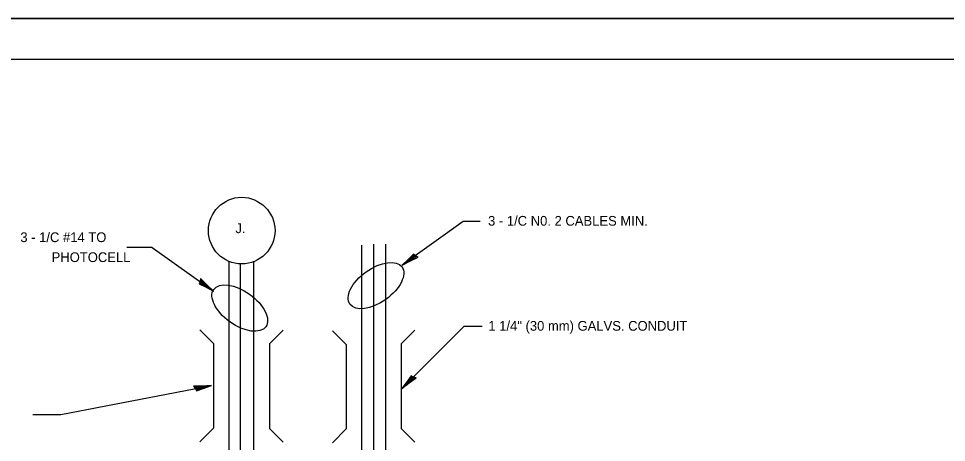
# Model space of a CAD drawing. Extents: x 58165 to 58845, y 43275 to 43715.
# Drawn here: x 58282.8 to 58511.7, y 43610.5 to 43715.1 of the extents above; entities that cross this region are included whole.
import ezdxf

# ---------------------------------------------------------------- set-up
doc = ezdxf.new("R2010")
doc.units = 0
for name, color, linetype in [('Design_EX_Roadway Notes', 7, 'Continuous'), ('Level 48', 7, 'Continuous'), ('Sheets_50 Reference Boundary', 7, 'Continuous'), ('Sheets_General Details', 7, 'Continuous'), ('Sheets_Printer Plotting Border', 7, 'Continuous'), ('Signals_PR_Detector Loop', 7, 'Continuous'), ('Signals_PR_Notes', 7, 'Continuous')]:
    doc.layers.add(name, color=color, linetype=linetype)

msp = doc.modelspace()

# ---------------------------------------------------------------- linework, layer by layer
at = {"layer": 'Design_EX_Roadway Notes'}
for p, q in [((58392.51, 43665.04), (58377.39, 43654.25)), ((58396.69, 43665.04), (58392.51, 43665.04)), ((58315.71, 43658.65), (58309.46, 43658.65)), ((58315.71, 43658.65), (58330.84, 43647.86)), ((58392.6, 43639.12), (58377.3, 43623.81)), ((58397.13, 43639.12), (58392.6, 43639.12)), ((58293.17, 43617.39), (58330.38, 43624.55)), ((58286.29, 43617.39), (58293.17, 43617.39))]:
    msp.add_line(p, q, dxfattribs=at)
for points in [[(58380.71, 43656.55), (58380.25, 43656.96), (58379.01, 43655.76), (58377.39, 43654.25), (58379.48, 43655.35), (58381.36, 43656.25), (58380.71, 43656.55), (58380.33, 43656.77), (58378.59, 43655.11), (58380.97, 43656.25), (58380.36, 43656.44), (58379.51, 43655.75), (58380.46, 43656.23)], [(58327.58, 43650.26), (58327.35, 43649.68), (58328.89, 43648.91), (58330.84, 43647.86), (58329.12, 43649.49), (58327.66, 43650.97), (58327.58, 43650.26), (58327.5, 43649.83), (58329.64, 43648.72), (58327.78, 43650.61), (58327.8, 43649.97), (58328.73, 43649.39), (58327.97, 43650.13)], [(58380.2, 43626.63), (58379.67, 43626.96), (58378.65, 43625.56), (58377.3, 43623.81), (58379.18, 43625.24), (58380.89, 43626.44), (58380.2, 43626.63), (58379.79, 43626.78), (58378.34, 43624.85), (58380.51, 43626.37), (58379.87, 43626.46), (58379.15, 43625.64), (58380.01, 43626.27)], [(58326.4, 43623.85), (58326.65, 43623.28), (58328.28, 43623.86), (58330.38, 43624.55), (58328.02, 43624.42), (58325.93, 43624.39), (58326.4, 43623.85), (58326.66, 43623.49), (58328.93, 43624.27), (58326.29, 43624.23), (58326.76, 43623.8), (58327.83, 43624.08), (58326.76, 43624.04)]]:
    msp.add_lwpolyline(points, dxfattribs=at)
for centre, major_axis in [((58370.95, 43649.21), (-6.43, -4.6)), ((58337.35, 43643.66), (6.43, -4.6))]:
    msp.add_ellipse(centre, major_axis=major_axis, ratio=0.52831, dxfattribs=at)
at = {"layer": 'Level 48'}
msp.add_lwpolyline([(58165.15, 43715.09), (58845.15, 43715.09), (58845.15, 43275.09), (58165.15, 43275.09)], close=True, dxfattribs=at)
at = {"layer": 'Sheets_50 Reference Boundary'}
msp.add_lwpolyline([(58205.15, 43705.08), (58835.15, 43705.08), (58835.15, 43305.09), (58205.15, 43305.09)], close=True, dxfattribs=at)
at = {"layer": 'Sheets_General Details'}
msp.add_line((58845.15, 43715.09), (58165.15, 43715.09), dxfattribs=at)
msp.add_lwpolyline([(58205.15, 43705.09), (58835.15, 43705.09), (58835.15, 43285.09), (58205.15, 43285.09)], close=True, dxfattribs=at)
at = {"layer": 'Sheets_Printer Plotting Border'}
msp.add_lwpolyline([(58165.15, 43275.09), (58845.15, 43275.09), (58845.15, 43715.09), (58165.15, 43715.09)], close=True, dxfattribs=at)
at = {"layer": 'Signals_PR_Detector Loop'}
for p, q in [((58367.46, 43607.33), (58367.46, 43659.17)), ((58370.42, 43603.82), (58370.42, 43659.44)), ((58373.38, 43607.33), (58373.38, 43659.44)), ((58334.7, 43600.83), (58334.7, 43655.16)), ((58337.56, 43598.69), (58337.56, 43654.43)), ((58340.83, 43598.69), (58340.83, 43655.23))]:
    msp.add_line(p, q, dxfattribs=at)
for points in [[(58327.47, 43638.29), (58330.86, 43634.89), (58330.86, 43614.04), (58327.47, 43610.64)], [(58348.04, 43638.24), (58344.64, 43634.85), (58344.64, 43613.99), (58348.04, 43610.6)], [(58360.24, 43638.09), (58363.64, 43634.69), (58363.64, 43613.84), (58360.24, 43610.44)], [(58380.53, 43638.21), (58377.13, 43634.81), (58377.13, 43613.96), (58380.53, 43610.57)]]:
    msp.add_lwpolyline(points, dxfattribs=at)
msp.add_circle((58337.82, 43662.77), 8.22, dxfattribs=at)

# ---------------------------------------------------------------- texts
at = {"layer": 'Design_EX_Roadway Notes'}
for s, height, p in [('3 - 1/C N0. 2 CABLES MIN.', 2.4008, (58398.61, 43663.99)), ('3 - 1/C #14 TO', 2.4008, (58283.2, 43659.94)), ('PHOTOCELL', 2.401, (58290.92, 43655.02)), ('1 1/4" (30 mm) GALVS. CONDUIT', 2.4, (58398.69, 43638.08))]:
    msp.add_text(s, height=height, dxfattribs=at).set_placement(p)
at = {"layer": 'Signals_PR_Notes'}
msp.add_text('J.', height=2.401, dxfattribs=at).set_placement((58336.28, 43662.15))

doc.saveas('drawing.dxf')
